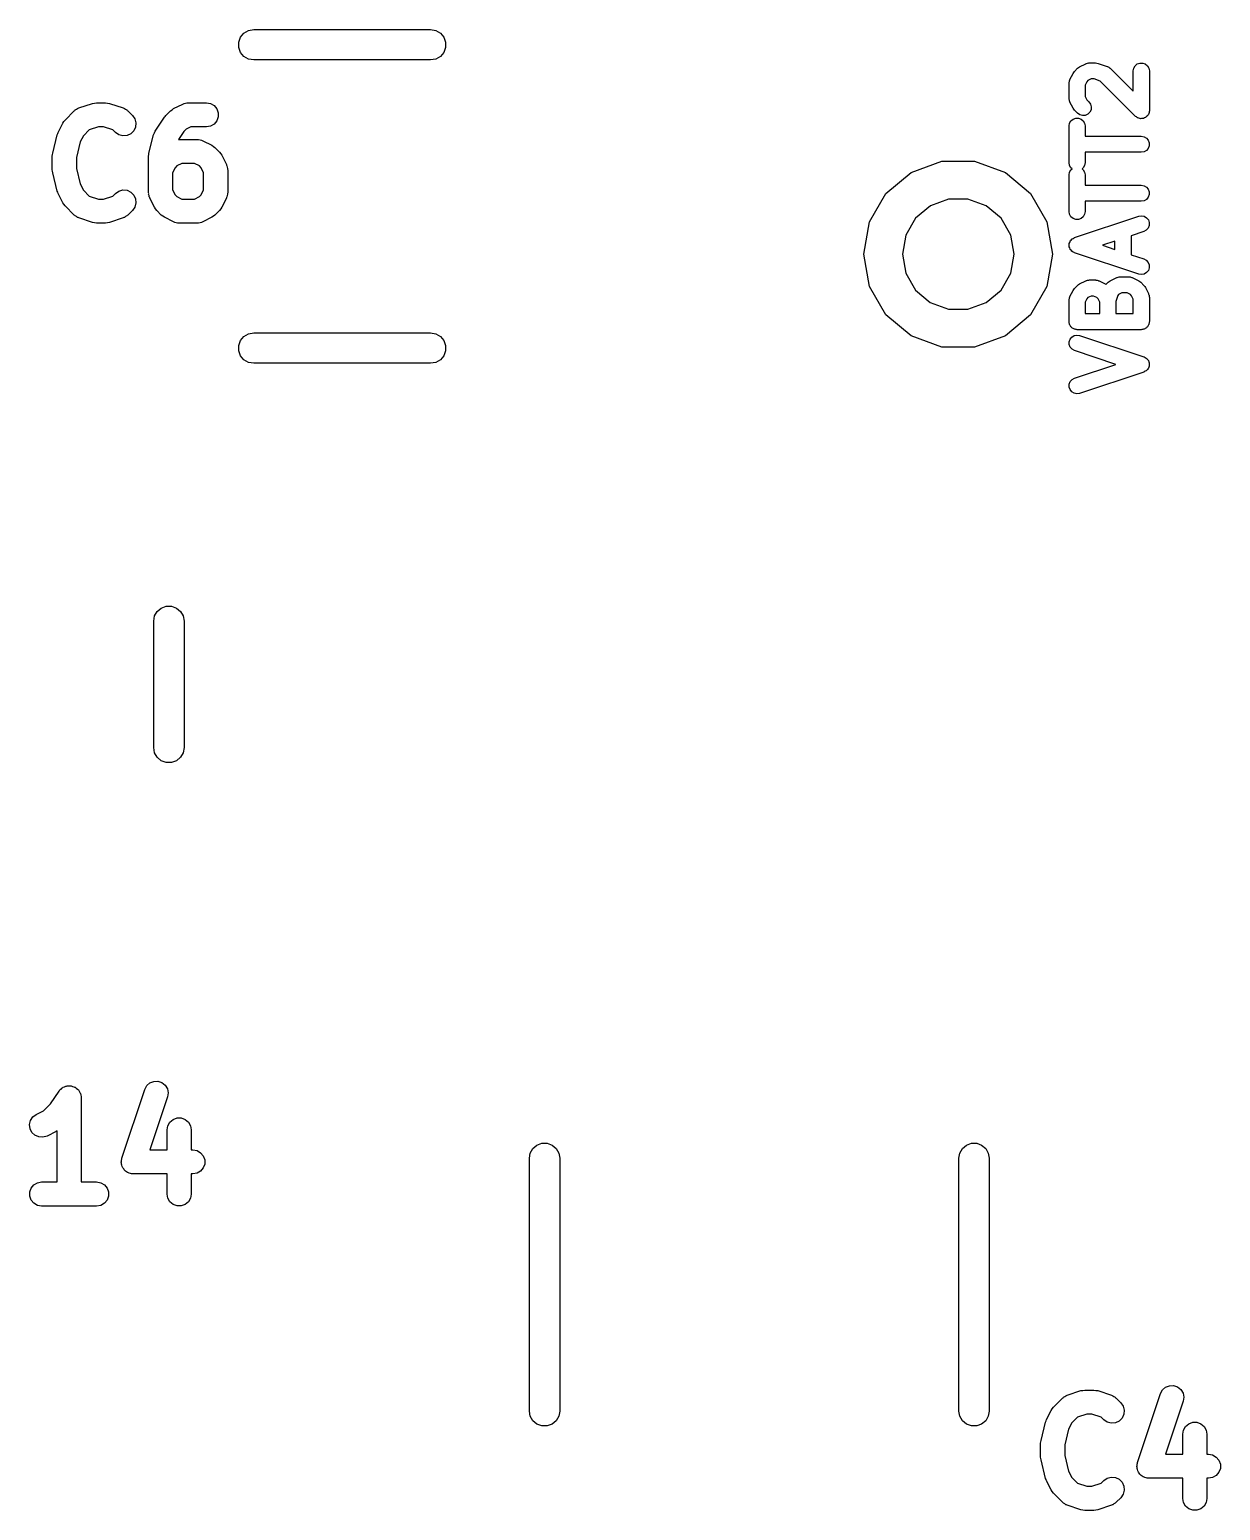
# Model space of a CAD drawing. Extents: x -4.6 to 25.8, y 0 to 31.7.
# Drawn here: x 13.93 to 18.64, y 7.91 to 13.77 of the extents above; entities that cross this region are included whole.
import ezdxf

# ---------------------------------------------------------------- set-up
doc = ezdxf.new("R2010")
doc.units = 0
doc.header["$MEASUREMENT"] = 0
doc.layers.add('BLACK', color=7, linetype='CONTINUOUS')

msp = doc.modelspace()

# ---------------------------------------------------------------- linework, layer by layer
at = {"layer": 'Black'}
for p, q in [((14.7547, 13.7168), (14.7618, 13.7364)), ((14.7547, 13.696), (14.7547, 13.7168)), ((14.7618, 13.7364), (14.7752, 13.7524)), ((14.7752, 13.7524), (14.7933, 13.7628)), ((14.7933, 13.7628), (14.8138, 13.7664)), ((14.8138, 13.7664), (15.5138, 13.7664)), ((15.5138, 13.7664), (15.5343, 13.7628)), ((15.5343, 13.7628), (15.5524, 13.7524)), ((15.5524, 13.7524), (15.5658, 13.7364)), ((15.5658, 13.7364), (15.5729, 13.7168)), ((15.5729, 13.7168), (15.5729, 13.696)), ((14.7618, 13.6764), (14.7547, 13.696)), ((14.7752, 13.6604), (14.7618, 13.6764)), ((14.7933, 13.65), (14.7752, 13.6604)), ((15.5524, 13.6604), (15.5343, 13.65)), ((15.5658, 13.6764), (15.5524, 13.6604)), ((15.5729, 13.696), (15.5658, 13.6764)), ((14.8138, 13.6464), (14.7933, 13.65)), ((15.5138, 13.6464), (14.8138, 13.6464)), ((15.5343, 13.65), (15.5138, 13.6464)), ((18.0443, 13.5687), (18.0564, 13.5929)), ((18.0564, 13.5929), (18.0594, 13.597)), ((18.0594, 13.597), (18.0623, 13.6012)), ((18.0623, 13.6012), (18.0744, 13.6133)), ((18.0744, 13.6133), (18.0786, 13.6162)), ((18.0786, 13.6162), (18.0827, 13.6192)), ((18.0827, 13.6192), (18.1069, 13.6313)), ((18.1069, 13.6313), (18.1086, 13.6318)), ((18.1086, 13.6318), (18.1102, 13.6327)), ((18.1102, 13.6327), (18.1139, 13.6334)), ((18.1139, 13.6334), (18.1175, 13.6345)), ((18.1175, 13.6345), (18.1193, 13.6343)), ((18.1193, 13.6343), (18.1211, 13.6347)), ((18.1211, 13.6347), (18.1453, 13.6347)), ((18.1453, 13.6347), (18.1503, 13.6338)), ((18.1503, 13.6338), (18.1553, 13.633)), ((18.1553, 13.633), (18.1916, 13.6209)), ((18.1916, 13.6209), (18.1932, 13.6201)), ((18.1932, 13.6201), (18.195, 13.6196)), ((18.195, 13.6196), (18.198, 13.6175)), ((18.198, 13.6175), (18.2013, 13.6157)), ((18.2013, 13.6157), (18.2025, 13.6143)), ((18.2025, 13.6143), (18.204, 13.6133)), ((18.204, 13.6133), (18.295, 13.5223)), ((18.295, 13.6029), (18.2969, 13.6138)), ((18.295, 13.5223), (18.295, 13.6029)), ((18.2969, 13.6138), (18.3024, 13.6233)), ((18.3024, 13.6233), (18.3108, 13.6304)), ((18.3108, 13.6304), (18.3212, 13.6342)), ((18.3212, 13.6342), (18.3322, 13.6342)), ((18.3322, 13.6342), (18.3426, 13.6304)), ((18.3426, 13.6304), (18.351, 13.6233)), ((18.351, 13.6233), (18.3565, 13.6138)), ((18.3565, 13.6138), (18.3585, 13.6029)), ((18.3585, 13.6029), (18.3585, 13.4457)), ((18.041, 13.5545), (18.0413, 13.5563)), ((18.041, 13.4941), (18.041, 13.5545)), ((18.0412, 13.5582), (18.0422, 13.5617)), ((18.0413, 13.5563), (18.0412, 13.5582)), ((18.0422, 13.5617), (18.0429, 13.5654)), ((18.0429, 13.5654), (18.0438, 13.567)), ((18.0438, 13.567), (18.0443, 13.5687)), ((18.1109, 13.5599), (18.1045, 13.547)), ((18.1045, 13.547), (18.1045, 13.5015)), ((18.1157, 13.5647), (18.1109, 13.5599)), ((18.1286, 13.5712), (18.1157, 13.5647)), ((18.1401, 13.5712), (18.1286, 13.5712)), ((18.1644, 13.5631), (18.1401, 13.5712)), ((18.3043, 13.4232), (18.1644, 13.5631)), ((14.1219, 13.4564), (14.1763, 13.4745)), ((14.1763, 13.4745), (14.1838, 13.4756)), ((14.1838, 13.4756), (14.1913, 13.477)), ((14.1913, 13.477), (14.2276, 13.477)), ((14.2276, 13.477), (14.2352, 13.4756)), ((14.2352, 13.4756), (14.2427, 13.4745)), ((14.2427, 13.4745), (14.2971, 13.4564)), ((14.5379, 13.4741), (14.5434, 13.4751)), ((14.5434, 13.4751), (14.5488, 13.4767)), ((14.5488, 13.4767), (14.5515, 13.4765)), ((14.5515, 13.4765), (14.5542, 13.477)), ((14.5542, 13.477), (14.6268, 13.477)), ((14.6268, 13.477), (14.6431, 13.4741)), ((18.0413, 13.4923), (18.041, 13.4941)), ((18.0412, 13.4904), (18.0413, 13.4923)), ((18.0422, 13.4869), (18.0412, 13.4904)), ((18.0429, 13.4832), (18.0422, 13.4869)), ((18.0438, 13.4816), (18.0429, 13.4832)), ((18.0443, 13.4799), (18.0438, 13.4816)), ((18.0564, 13.4557), (18.0443, 13.4799)), ((18.1045, 13.5015), (18.1109, 13.4887)), ((18.1109, 13.4887), (18.1193, 13.4802)), ((18.1193, 13.4802), (18.1257, 13.4712)), ((14.067, 13.4086), (14.1032, 13.4449)), ((14.1032, 13.4449), (14.1055, 13.4465)), ((14.1055, 13.4465), (14.1073, 13.4485)), ((14.1073, 13.4485), (14.1122, 13.4512)), ((14.1122, 13.4512), (14.1168, 13.4544)), ((14.1168, 13.4544), (14.1194, 13.4551)), ((14.1194, 13.4551), (14.1219, 13.4564)), ((14.2971, 13.4564), (14.2995, 13.4551)), ((14.2995, 13.4551), (14.3022, 13.4544)), ((14.3022, 13.4544), (14.3068, 13.4512)), ((14.3068, 13.4512), (14.3117, 13.4485)), ((14.3117, 13.4485), (14.3135, 13.4465)), ((14.3135, 13.4465), (14.3157, 13.4449)), ((14.3157, 13.4449), (14.3339, 13.4267)), ((14.3339, 13.4267), (14.3434, 13.4132)), ((14.4239, 13.365), (14.4601, 13.4195)), ((14.4601, 13.4195), (14.4634, 13.4229)), ((14.4634, 13.4229), (14.4661, 13.4267)), ((14.4661, 13.4267), (14.4842, 13.4449)), ((14.4842, 13.4449), (14.4905, 13.4492)), ((14.4905, 13.4492), (14.4966, 13.4538)), ((14.4966, 13.4538), (14.5329, 13.4719)), ((14.5329, 13.4719), (14.5355, 13.4727)), ((14.5355, 13.4727), (14.5379, 13.4741)), ((14.6431, 13.4741), (14.6574, 13.4658)), ((14.6574, 13.4658), (14.668, 13.4532)), ((14.668, 13.4532), (14.6737, 13.4376)), ((14.6737, 13.4211), (14.668, 13.4055)), ((14.6737, 13.4376), (14.6737, 13.4211)), ((18.0594, 13.4516), (18.0564, 13.4557)), ((18.0568, 13.4127), (18.0672, 13.4165)), ((18.0623, 13.4474), (18.0594, 13.4516)), ((18.0744, 13.4353), (18.0623, 13.4474)), ((18.0672, 13.4165), (18.0782, 13.4165)), ((18.0835, 13.429), (18.0744, 13.4353)), ((18.0782, 13.4165), (18.0886, 13.4127)), ((18.0941, 13.4261), (18.0835, 13.429)), ((18.1051, 13.4271), (18.0941, 13.4261)), ((18.1151, 13.4318), (18.1051, 13.4271)), ((18.1229, 13.4396), (18.1151, 13.4318)), ((18.1276, 13.4495), (18.1229, 13.4396)), ((18.1257, 13.4712), (18.1285, 13.4605)), ((18.1285, 13.4605), (18.1276, 13.4495)), ((18.3076, 13.4208), (18.3043, 13.4232)), ((18.3108, 13.4182), (18.3076, 13.4208)), ((18.3121, 13.4177), (18.3108, 13.4182)), ((18.3133, 13.4169), (18.3121, 13.4177)), ((18.3173, 13.4158), (18.3133, 13.4169)), ((18.3212, 13.4144), (18.3173, 13.4158)), ((18.3387, 13.4168), (18.3349, 13.415)), ((18.3426, 13.4182), (18.3387, 13.4168)), ((18.3437, 13.4191), (18.3426, 13.4182)), ((18.3449, 13.4197), (18.3437, 13.4191)), ((18.3478, 13.4226), (18.3449, 13.4197)), ((18.351, 13.4253), (18.3478, 13.4226)), ((18.3517, 13.4265), (18.351, 13.4253)), ((18.3527, 13.4275), (18.3517, 13.4265)), ((18.3545, 13.4312), (18.3527, 13.4275)), ((18.3565, 13.4348), (18.3545, 13.4312)), ((18.3568, 13.4362), (18.3565, 13.4348)), ((18.3574, 13.4375), (18.3568, 13.4362)), ((18.3577, 13.4416), (18.3574, 13.4375)), ((18.3585, 13.4457), (18.3577, 13.4416)), ((14.0384, 13.3549), (14.0399, 13.3599)), ((14.0399, 13.3599), (14.058, 13.3962)), ((14.058, 13.3962), (14.0626, 13.4023)), ((14.0626, 13.4023), (14.067, 13.4086)), ((14.1626, 13.3696), (14.1398, 13.3467)), ((14.1991, 13.3817), (14.1626, 13.3696)), ((14.2199, 13.3817), (14.1991, 13.3817)), ((14.2563, 13.3696), (14.2199, 13.3817)), ((14.2665, 13.3594), (14.2563, 13.3696)), ((14.2801, 13.3499), (14.2665, 13.3594)), ((14.3392, 13.3657), (14.3275, 13.354)), ((14.3462, 13.3807), (14.3392, 13.3657)), ((14.3434, 13.4132), (14.3476, 13.3972)), ((14.3476, 13.3972), (14.3462, 13.3807)), ((14.4173, 13.3502), (14.4206, 13.3576)), ((14.4206, 13.3576), (14.4239, 13.365)), ((14.5368, 13.3627), (14.516, 13.3315)), ((14.5461, 13.3721), (14.5368, 13.3627)), ((14.5654, 13.3817), (14.5461, 13.3721)), ((14.6268, 13.3817), (14.5654, 13.3817)), ((14.6431, 13.3846), (14.6268, 13.3817)), ((14.6574, 13.3929), (14.6431, 13.3846)), ((14.668, 13.4055), (14.6574, 13.3929)), ((18.041, 13.3852), (18.0429, 13.3961)), ((18.041, 13.2401), (18.041, 13.3852)), ((18.0429, 13.3961), (18.0484, 13.4056)), ((18.0484, 13.4056), (18.0568, 13.4127)), ((18.0886, 13.4127), (18.097, 13.4056)), ((18.097, 13.4056), (18.1025, 13.3961)), ((18.1025, 13.3961), (18.1045, 13.3852)), ((18.1045, 13.3852), (18.1045, 13.3444)), ((18.3226, 13.4144), (18.3212, 13.4144)), ((18.3239, 13.414), (18.3226, 13.4144)), ((18.3281, 13.4144), (18.3239, 13.414)), ((18.3322, 13.4144), (18.3281, 13.4144)), ((18.3335, 13.4149), (18.3322, 13.4144)), ((18.3349, 13.415), (18.3335, 13.4149)), ((14.0181, 13.2776), (14.0363, 13.3502)), ((14.0363, 13.3502), (14.0384, 13.3549)), ((14.1274, 13.322), (14.112, 13.2602)), ((14.1398, 13.3467), (14.1274, 13.322)), ((14.296, 13.3456), (14.2801, 13.3499)), ((14.3125, 13.3471), (14.296, 13.3456)), ((14.3275, 13.354), (14.3125, 13.3471)), ((14.3991, 13.2776), (14.4173, 13.3502)), ((14.516, 13.3315), (14.5179, 13.3318)), ((14.5179, 13.3318), (14.5905, 13.3318)), ((14.5905, 13.3318), (14.5932, 13.3313)), ((14.5932, 13.3313), (14.5959, 13.3315)), ((14.5959, 13.3315), (14.6013, 13.3299)), ((14.6013, 13.3299), (14.6068, 13.329)), ((14.6068, 13.329), (14.6092, 13.3276)), ((14.6092, 13.3276), (14.6118, 13.3268)), ((14.6118, 13.3268), (14.6481, 13.3087)), ((14.6481, 13.3087), (14.6542, 13.3041)), ((14.6542, 13.3041), (14.6604, 13.2997)), ((14.6604, 13.2997), (14.6786, 13.2816)), ((18.1045, 13.3444), (18.3267, 13.3444)), ((18.3267, 13.3444), (18.3376, 13.3425)), ((18.3376, 13.3425), (18.3471, 13.3369)), ((18.3471, 13.3369), (18.3542, 13.3285)), ((18.3542, 13.3285), (18.358, 13.3181)), ((18.358, 13.3071), (18.3542, 13.2967)), ((18.358, 13.3181), (18.358, 13.3071)), ((14.0167, 13.2661), (14.0177, 13.2718)), ((14.0167, 13.2116), (14.0167, 13.2661)), ((14.0177, 13.2718), (14.0181, 13.2776)), ((14.112, 13.2602), (14.112, 13.2175)), ((14.3977, 13.2661), (14.3987, 13.2718)), ((14.3977, 13.1209), (14.3977, 13.2661)), ((14.3987, 13.2718), (14.3991, 13.2776)), ((14.6786, 13.2816), (14.683, 13.2753)), ((14.683, 13.2753), (14.6875, 13.2692)), ((14.6875, 13.2692), (14.7057, 13.2329)), ((17.4155, 13.2013), (17.5373, 13.2456)), ((17.5373, 13.2456), (17.6671, 13.2456)), ((17.6671, 13.2456), (17.7889, 13.2013)), ((18.0429, 13.2292), (18.041, 13.2401)), ((18.1045, 13.2401), (18.1025, 13.2292)), ((18.3267, 13.2809), (18.1045, 13.2809)), ((18.1045, 13.2809), (18.1045, 13.2401)), ((18.3376, 13.2828), (18.3267, 13.2809)), ((18.3471, 13.2883), (18.3376, 13.2828)), ((18.3542, 13.2967), (18.3471, 13.2883)), ((14.0177, 13.2059), (14.0167, 13.2116)), ((14.0181, 13.2001), (14.0177, 13.2059)), ((14.0363, 13.1275), (14.0181, 13.2001)), ((14.112, 13.2175), (14.1274, 13.1557)), ((14.5026, 13.2197), (14.493, 13.2004)), ((14.493, 13.2004), (14.493, 13.1322)), ((14.5098, 13.2269), (14.5026, 13.2197)), ((14.5292, 13.2366), (14.5098, 13.2269)), ((14.5792, 13.2366), (14.5292, 13.2366)), ((14.5986, 13.2269), (14.5792, 13.2366)), ((14.6058, 13.2197), (14.5986, 13.2269)), ((14.6154, 13.2004), (14.6058, 13.2197)), ((14.6154, 13.1322), (14.6154, 13.2004)), ((14.7057, 13.2329), (14.7064, 13.2303)), ((14.7064, 13.2303), (14.7078, 13.2279)), ((14.7078, 13.2279), (14.7088, 13.2224)), ((14.7088, 13.2224), (14.7104, 13.2171)), ((14.7104, 13.2171), (14.7102, 13.2143)), ((14.7102, 13.2143), (14.7107, 13.2116)), ((14.7107, 13.2116), (14.7107, 13.1209)), ((17.3161, 13.1179), (17.4155, 13.2013)), ((17.7889, 13.2013), (17.8883, 13.1179)), ((18.041, 13.1917), (18.0429, 13.2025)), ((18.041, 13.0465), (18.041, 13.1917)), ((18.0484, 13.2196), (18.0429, 13.2292)), ((18.0429, 13.2025), (18.0484, 13.2121)), ((18.0529, 13.2159), (18.0484, 13.2196)), ((18.0484, 13.2121), (18.0529, 13.2159)), ((18.097, 13.2196), (18.0925, 13.2159)), ((18.0925, 13.2159), (18.097, 13.2121)), ((18.1025, 13.2292), (18.097, 13.2196)), ((18.097, 13.2121), (18.1025, 13.2025)), ((18.1025, 13.2025), (18.1045, 13.1917)), ((18.1045, 13.1917), (18.1045, 13.1509)), ((14.0384, 13.1227), (14.0363, 13.1275)), ((14.1274, 13.1557), (14.1398, 13.131)), ((14.1398, 13.131), (14.1626, 13.1081)), ((14.2665, 13.1183), (14.2801, 13.1278)), ((14.2801, 13.1278), (14.296, 13.1321)), ((14.296, 13.1321), (14.3125, 13.1306)), ((14.3125, 13.1306), (14.3275, 13.1236)), ((14.3275, 13.1236), (14.3392, 13.1119)), ((14.493, 13.1322), (14.5026, 13.1128)), ((14.6058, 13.1128), (14.6154, 13.1322)), ((18.1045, 13.1509), (18.3267, 13.1509)), ((18.3267, 13.1509), (18.3376, 13.1489)), ((18.3376, 13.1489), (18.3471, 13.1434)), ((18.3471, 13.1434), (18.3542, 13.135)), ((18.3542, 13.135), (18.358, 13.1246)), ((18.358, 13.1246), (18.358, 13.1136)), ((14.0399, 13.1178), (14.0384, 13.1227)), ((14.058, 13.0815), (14.0399, 13.1178)), ((14.0626, 13.0753), (14.058, 13.0815)), ((14.067, 13.0691), (14.0626, 13.0753)), ((14.1032, 13.0328), (14.067, 13.0691)), ((14.1626, 13.1081), (14.1991, 13.096)), ((14.1991, 13.096), (14.2199, 13.096)), ((14.2199, 13.096), (14.2563, 13.1081)), ((14.2563, 13.1081), (14.2665, 13.1183)), ((14.3434, 13.0645), (14.3339, 13.051)), ((14.3392, 13.1119), (14.3462, 13.097)), ((14.3476, 13.0805), (14.3434, 13.0645)), ((14.3462, 13.097), (14.3476, 13.0805)), ((14.3982, 13.1182), (14.3977, 13.1209)), ((14.398, 13.1155), (14.3982, 13.1182)), ((14.3996, 13.1101), (14.398, 13.1155)), ((14.4006, 13.1046), (14.3996, 13.1101)), ((14.402, 13.1022), (14.4006, 13.1046)), ((14.4027, 13.0996), (14.402, 13.1022)), ((14.4209, 13.0633), (14.4027, 13.0996)), ((14.5026, 13.1128), (14.5098, 13.1056)), ((14.5098, 13.1056), (14.5292, 13.096)), ((14.5292, 13.096), (14.5792, 13.096)), ((14.5792, 13.096), (14.5986, 13.1056)), ((14.5986, 13.1056), (14.6058, 13.1128)), ((14.7057, 13.0996), (14.6875, 13.0633)), ((14.7064, 13.1022), (14.7057, 13.0996)), ((14.7078, 13.1046), (14.7064, 13.1022)), ((14.7088, 13.1101), (14.7078, 13.1046)), ((14.7104, 13.1155), (14.7088, 13.1101)), ((14.7107, 13.1209), (14.7102, 13.1182)), ((14.7102, 13.1182), (14.7104, 13.1155)), ((17.2512, 13.0055), (17.3161, 13.1179)), ((17.4917, 13.0693), (17.4328, 13.0199)), ((17.5638, 13.0955), (17.4917, 13.0693)), ((17.6406, 13.0955), (17.5638, 13.0955)), ((17.7127, 13.0693), (17.6406, 13.0955)), ((17.7716, 13.0199), (17.7127, 13.0693)), ((17.8883, 13.1179), (17.9532, 13.0055)), ((18.3267, 13.0873), (18.1045, 13.0873)), ((18.1045, 13.0873), (18.1045, 13.0465)), ((18.3376, 13.0893), (18.3267, 13.0873)), ((18.3471, 13.0948), (18.3376, 13.0893)), ((18.3542, 13.1032), (18.3471, 13.0948)), ((18.358, 13.1136), (18.3542, 13.1032)), ((14.1055, 13.0312), (14.1032, 13.0328)), ((14.1073, 13.0292), (14.1055, 13.0312)), ((14.1122, 13.0265), (14.1073, 13.0292)), ((14.1168, 13.0233), (14.1122, 13.0265)), ((14.1194, 13.0226), (14.1168, 13.0233)), ((14.1219, 13.0213), (14.1194, 13.0226)), ((14.1763, 13.0032), (14.1219, 13.0213)), ((14.2971, 13.0213), (14.2427, 13.0032)), ((14.2995, 13.0226), (14.2971, 13.0213)), ((14.3022, 13.0233), (14.2995, 13.0226)), ((14.3068, 13.0265), (14.3022, 13.0233)), ((14.3117, 13.0292), (14.3068, 13.0265)), ((14.3135, 13.0312), (14.3117, 13.0292)), ((14.3157, 13.0328), (14.3135, 13.0312)), ((14.3339, 13.051), (14.3157, 13.0328)), ((14.4254, 13.0572), (14.4209, 13.0633)), ((14.4298, 13.051), (14.4254, 13.0572)), ((14.448, 13.0328), (14.4298, 13.051)), ((14.4542, 13.0284), (14.448, 13.0328)), ((14.4603, 13.0239), (14.4542, 13.0284)), ((14.4966, 13.0057), (14.4603, 13.0239)), ((14.4992, 13.005), (14.4966, 13.0057)), ((14.6118, 13.0057), (14.6092, 13.005)), ((14.6481, 13.0239), (14.6118, 13.0057)), ((14.6542, 13.0284), (14.6481, 13.0239)), ((14.6604, 13.0328), (14.6542, 13.0284)), ((14.6786, 13.051), (14.6604, 13.0328)), ((14.683, 13.0572), (14.6786, 13.051)), ((14.6875, 13.0633), (14.683, 13.0572)), ((17.4328, 13.0199), (17.3944, 12.9534)), ((17.81, 12.9534), (17.7716, 13.0199)), ((18.0429, 13.0357), (18.041, 13.0465)), ((18.0484, 13.0261), (18.0429, 13.0357)), ((18.0568, 13.019), (18.0484, 13.0261)), ((18.0672, 13.0153), (18.0568, 13.019)), ((18.0627, 12.9436), (18.3167, 13.0283)), ((18.0782, 13.0153), (18.0672, 13.0153)), ((18.0886, 13.019), (18.0782, 13.0153)), ((18.097, 13.0261), (18.0886, 13.019)), ((18.1025, 13.0357), (18.097, 13.0261)), ((18.1045, 13.0465), (18.1025, 13.0357)), ((18.3167, 13.0283), (18.3276, 13.0299)), ((18.3276, 13.0299), (18.3384, 13.0277)), ((18.3384, 13.0277), (18.3478, 13.0219)), ((18.3478, 13.0219), (18.3546, 13.0133)), ((18.3546, 13.0133), (18.3581, 13.0028)), ((14.1838, 13.002), (14.1763, 13.0032)), ((14.1913, 13.0007), (14.1838, 13.002)), ((14.2276, 13.0007), (14.1913, 13.0007)), ((14.2352, 13.002), (14.2276, 13.0007)), ((14.2427, 13.0032), (14.2352, 13.002)), ((14.5016, 13.0036), (14.4992, 13.005)), ((14.5071, 13.0026), (14.5016, 13.0036)), ((14.5125, 13.001), (14.5071, 13.0026)), ((14.5152, 13.0012), (14.5125, 13.001)), ((14.5179, 13.0007), (14.5152, 13.0012)), ((14.5905, 13.0007), (14.5179, 13.0007)), ((14.5932, 13.0012), (14.5905, 13.0007)), ((14.5959, 13.001), (14.5932, 13.0012)), ((14.6013, 13.0026), (14.5959, 13.001)), ((14.6068, 13.0036), (14.6013, 13.0026)), ((14.6092, 13.005), (14.6068, 13.0036)), ((17.2287, 12.8778), (17.2512, 13.0055)), ((17.3944, 12.9534), (17.3811, 12.8778)), ((17.8233, 12.8778), (17.81, 12.9534)), ((17.9532, 13.0055), (17.9757, 12.8778)), ((18.3367, 12.968), (18.2859, 12.9511)), ((18.2859, 12.9511), (18.2859, 12.8759)), ((18.3464, 12.9733), (18.3367, 12.968)), ((18.3538, 12.9815), (18.3464, 12.9733)), ((18.3578, 12.9918), (18.3538, 12.9815)), ((18.3581, 13.0028), (18.3578, 12.9918)), ((18.0413, 12.9181), (18.0416, 12.919)), ((18.0414, 12.9135), (18.0413, 12.9181)), ((18.0413, 12.9088), (18.0414, 12.9135)), ((18.0416, 12.908), (18.0413, 12.9088)), ((18.0416, 12.9198), (18.0433, 12.9242)), ((18.0416, 12.919), (18.0416, 12.9198)), ((18.0416, 12.9071), (18.0416, 12.908)), ((18.0433, 12.9028), (18.0416, 12.9071)), ((18.0433, 12.9242), (18.0448, 12.9286)), ((18.0448, 12.8984), (18.0433, 12.9028)), ((18.0448, 12.9286), (18.0453, 12.9293)), ((18.0453, 12.8977), (18.0448, 12.8984)), ((18.0453, 12.9293), (18.0457, 12.9301)), ((18.0457, 12.8969), (18.0453, 12.8977)), ((18.0457, 12.9301), (18.0487, 12.9336)), ((18.0487, 12.8934), (18.0457, 12.8969)), ((18.0487, 12.9336), (18.0516, 12.9372)), ((18.0516, 12.8897), (18.0487, 12.8934)), ((18.0516, 12.9372), (18.0524, 12.9377)), ((18.0524, 12.8893), (18.0516, 12.8897)), ((18.0524, 12.9377), (18.053, 12.9384)), ((18.053, 12.8886), (18.0524, 12.8893)), ((18.053, 12.9384), (18.0571, 12.9406)), ((18.0571, 12.8864), (18.053, 12.8886)), ((18.0571, 12.9406), (18.061, 12.943)), ((18.061, 12.943), (18.0619, 12.9432)), ((18.0619, 12.9432), (18.0627, 12.9436)), ((18.2224, 12.9299), (18.1731, 12.9135)), ((18.1731, 12.9135), (18.2224, 12.8971)), ((18.2224, 12.8971), (18.2224, 12.9299)), ((17.2512, 12.7501), (17.2287, 12.8778)), ((17.3811, 12.8778), (17.3944, 12.8022)), ((17.81, 12.8022), (17.8233, 12.8778)), ((17.9757, 12.8778), (17.9532, 12.7501)), ((18.061, 12.884), (18.0571, 12.8864)), ((18.0619, 12.8838), (18.061, 12.884)), ((18.0627, 12.8834), (18.0619, 12.8838)), ((18.3167, 12.7987), (18.0627, 12.8834)), ((18.2859, 12.8759), (18.3367, 12.8589)), ((18.3367, 12.8589), (18.3464, 12.8537)), ((18.3464, 12.8537), (18.3538, 12.8454)), ((18.3538, 12.8454), (18.3578, 12.8352)), ((18.3578, 12.8352), (18.3581, 12.8242)), ((17.3944, 12.8022), (17.4328, 12.7357)), ((17.7716, 12.7357), (17.81, 12.8022)), ((18.0827, 12.7605), (18.1069, 12.7725)), ((18.1069, 12.7725), (18.1086, 12.7731)), ((18.1086, 12.7731), (18.1102, 12.774)), ((18.1102, 12.774), (18.1139, 12.7746)), ((18.1139, 12.7746), (18.1175, 12.7757)), ((18.1175, 12.7757), (18.1193, 12.7756)), ((18.1193, 12.7756), (18.1211, 12.7759)), ((18.1211, 12.7759), (18.1453, 12.7759)), ((18.1453, 12.7759), (18.1471, 12.7756)), ((18.1471, 12.7756), (18.1489, 12.7757)), ((18.1489, 12.7757), (18.1525, 12.7746)), ((18.1525, 12.7746), (18.1561, 12.774)), ((18.1561, 12.774), (18.1577, 12.7731)), ((18.1577, 12.7731), (18.1595, 12.7725)), ((18.1595, 12.7725), (18.1837, 12.7605)), ((18.1996, 12.7695), (18.2036, 12.7725)), ((18.2036, 12.7725), (18.2278, 12.7846)), ((18.2278, 12.7846), (18.2296, 12.7852)), ((18.2296, 12.7852), (18.2312, 12.7861)), ((18.2312, 12.7861), (18.2348, 12.7867)), ((18.2348, 12.7867), (18.2384, 12.7878)), ((18.2384, 12.7878), (18.2402, 12.7877)), ((18.2402, 12.7877), (18.242, 12.788)), ((18.242, 12.788), (18.2783, 12.788)), ((18.2783, 12.788), (18.2801, 12.7877)), ((18.2801, 12.7877), (18.282, 12.7878)), ((18.282, 12.7878), (18.2855, 12.7867)), ((18.2855, 12.7867), (18.2892, 12.7861)), ((18.2892, 12.7861), (18.2908, 12.7852)), ((18.2908, 12.7852), (18.2925, 12.7846)), ((18.2925, 12.7846), (18.3167, 12.7725)), ((18.3276, 12.7971), (18.3167, 12.7987)), ((18.3167, 12.7725), (18.3208, 12.7695)), ((18.3384, 12.7993), (18.3276, 12.7971)), ((18.3478, 12.8051), (18.3384, 12.7993)), ((18.3546, 12.8137), (18.3478, 12.8051)), ((18.3581, 12.8242), (18.3546, 12.8137)), ((17.3161, 12.6377), (17.2512, 12.7501)), ((17.4328, 12.7357), (17.4916, 12.6863)), ((17.7127, 12.6863), (17.7716, 12.7357)), ((17.9532, 12.7501), (17.8883, 12.6377)), ((18.0443, 12.71), (18.0564, 12.7342)), ((18.0564, 12.7342), (18.0594, 12.7382)), ((18.0594, 12.7382), (18.0623, 12.7424)), ((18.0623, 12.7424), (18.0744, 12.7545)), ((18.0744, 12.7545), (18.0786, 12.7574)), ((18.0786, 12.7574), (18.0827, 12.7605)), ((18.1837, 12.7605), (18.1869, 12.7581)), ((18.1869, 12.7581), (18.1954, 12.7666)), ((18.1954, 12.7666), (18.1996, 12.7695)), ((18.2335, 12.7149), (18.2254, 12.6906)), ((18.2367, 12.7181), (18.2335, 12.7149)), ((18.2495, 12.7245), (18.2367, 12.7181)), ((18.2708, 12.7245), (18.2495, 12.7245)), ((18.2837, 12.7181), (18.2708, 12.7245)), ((18.2885, 12.7132), (18.2837, 12.7181)), ((18.295, 12.7004), (18.2885, 12.7132)), ((18.3208, 12.7695), (18.325, 12.7666)), ((18.325, 12.7666), (18.3371, 12.7545)), ((18.3371, 12.7545), (18.34, 12.7503)), ((18.34, 12.7503), (18.343, 12.7463)), ((18.343, 12.7463), (18.3551, 12.7221)), ((18.3551, 12.7221), (18.3556, 12.7203)), ((18.3556, 12.7203), (18.3565, 12.7187)), ((18.3565, 12.7187), (18.3572, 12.7151)), ((18.3572, 12.7151), (18.3582, 12.7115)), ((17.4916, 12.6863), (17.5638, 12.6601)), ((17.5638, 12.6601), (17.6406, 12.6601)), ((17.6406, 12.6601), (17.7127, 12.6863)), ((18.041, 12.6958), (18.0413, 12.6976)), ((18.041, 12.6111), (18.041, 12.6958)), ((18.0412, 12.6994), (18.0422, 12.703)), ((18.0413, 12.6976), (18.0412, 12.6994)), ((18.0422, 12.703), (18.0429, 12.7066)), ((18.0429, 12.7066), (18.0438, 12.7082)), ((18.0438, 12.7082), (18.0443, 12.71)), ((18.1109, 12.7011), (18.1045, 12.6883)), ((18.1045, 12.6883), (18.1045, 12.6428)), ((18.1157, 12.706), (18.1109, 12.7011)), ((18.1286, 12.7124), (18.1157, 12.706)), ((18.1378, 12.7124), (18.1286, 12.7124)), ((18.1507, 12.706), (18.1378, 12.7124)), ((18.1555, 12.7012), (18.1507, 12.706)), ((18.1619, 12.6883), (18.1555, 12.7012)), ((18.1619, 12.6428), (18.1619, 12.6883)), ((18.2254, 12.6906), (18.2254, 12.6428)), ((18.295, 12.6428), (18.295, 12.7004)), ((18.3582, 12.7115), (18.3581, 12.7097)), ((18.3581, 12.7097), (18.3585, 12.7079)), ((18.3585, 12.7079), (18.3585, 12.6111)), ((17.4154, 12.5543), (17.3161, 12.6377)), ((17.8883, 12.6377), (17.7889, 12.5543)), ((18.0414, 12.6084), (18.041, 12.6111)), ((18.0414, 12.6056), (18.0414, 12.6084)), ((18.0424, 12.603), (18.0414, 12.6056)), ((18.0429, 12.6002), (18.0424, 12.603)), ((18.0443, 12.5978), (18.0429, 12.6002)), ((18.0452, 12.5952), (18.0443, 12.5978)), ((18.1045, 12.6428), (18.1619, 12.6428)), ((18.2254, 12.6428), (18.295, 12.6428)), ((18.3552, 12.5978), (18.3542, 12.5952)), ((18.3565, 12.6002), (18.3552, 12.5978)), ((18.357, 12.603), (18.3565, 12.6002)), ((18.358, 12.6056), (18.357, 12.603)), ((18.3585, 12.6111), (18.358, 12.6084)), ((18.358, 12.6084), (18.358, 12.6056)), ((14.7618, 12.5364), (14.7752, 12.5524)), ((14.7752, 12.5524), (14.7933, 12.5628)), ((14.7933, 12.5628), (14.8138, 12.5664)), ((14.8138, 12.5664), (15.5138, 12.5664)), ((15.5138, 12.5664), (15.5343, 12.5628)), ((15.5343, 12.5628), (15.5524, 12.5524)), ((15.5524, 12.5524), (15.5658, 12.5364)), ((17.5373, 12.51), (17.4154, 12.5543)), ((17.7889, 12.5543), (17.6671, 12.51)), ((18.0413, 12.5311), (18.0448, 12.5416)), ((18.0448, 12.5416), (18.0516, 12.5502)), ((18.047, 12.5931), (18.0452, 12.5952)), ((18.0484, 12.5907), (18.047, 12.5931)), ((18.0505, 12.5889), (18.0484, 12.5907)), ((18.0523, 12.5868), (18.0505, 12.5889)), ((18.0516, 12.5502), (18.061, 12.556)), ((18.0547, 12.5854), (18.0523, 12.5868)), ((18.0568, 12.5836), (18.0547, 12.5854)), ((18.0594, 12.5827), (18.0568, 12.5836)), ((18.0618, 12.5813), (18.0594, 12.5827)), ((18.061, 12.556), (18.0718, 12.5582)), ((18.0646, 12.5808), (18.0618, 12.5813)), ((18.0672, 12.5798), (18.0646, 12.5808)), ((18.07, 12.5798), (18.0672, 12.5798)), ((18.0727, 12.5793), (18.07, 12.5798)), ((18.0718, 12.5582), (18.0827, 12.5566)), ((18.3267, 12.5793), (18.0727, 12.5793)), ((18.0827, 12.5566), (18.3367, 12.4719)), ((18.3294, 12.5798), (18.3267, 12.5793)), ((18.3322, 12.5798), (18.3294, 12.5798)), ((18.3348, 12.5808), (18.3322, 12.5798)), ((18.3376, 12.5813), (18.3348, 12.5808)), ((18.34, 12.5827), (18.3376, 12.5813)), ((18.3426, 12.5836), (18.34, 12.5827)), ((18.3447, 12.5854), (18.3426, 12.5836)), ((18.3471, 12.5868), (18.3447, 12.5854)), ((18.3489, 12.5889), (18.3471, 12.5868)), ((18.351, 12.5907), (18.3489, 12.5889)), ((18.3524, 12.5931), (18.351, 12.5907)), ((18.3542, 12.5952), (18.3524, 12.5931)), ((14.7547, 12.5168), (14.7618, 12.5364)), ((14.7547, 12.496), (14.7547, 12.5168)), ((14.7618, 12.4764), (14.7547, 12.496)), ((15.5658, 12.5364), (15.5729, 12.5168)), ((15.5729, 12.496), (15.5658, 12.4764)), ((15.5729, 12.5168), (15.5729, 12.496)), ((17.6671, 12.51), (17.5373, 12.51)), ((18.0416, 12.5201), (18.0413, 12.5311)), ((18.0457, 12.5098), (18.0416, 12.5201)), ((18.053, 12.5016), (18.0457, 12.5098)), ((18.0627, 12.4963), (18.053, 12.5016)), ((18.2263, 12.4418), (18.0627, 12.4963)), ((14.7752, 12.4604), (14.7618, 12.4764)), ((14.7933, 12.45), (14.7752, 12.4604)), ((14.8138, 12.4464), (14.7933, 12.45)), ((15.5138, 12.4464), (14.8138, 12.4464)), ((15.5343, 12.45), (15.5138, 12.4464)), ((15.5524, 12.4604), (15.5343, 12.45)), ((15.5658, 12.4764), (15.5524, 12.4604)), ((18.0627, 12.3872), (18.2263, 12.4418)), ((18.3367, 12.4719), (18.3375, 12.4715)), ((18.3375, 12.4715), (18.3384, 12.4713)), ((18.3384, 12.4713), (18.3423, 12.4689)), ((18.3423, 12.4689), (18.3464, 12.4666)), ((18.3464, 12.4666), (18.347, 12.466)), ((18.347, 12.466), (18.3478, 12.4655)), ((18.3478, 12.4655), (18.3507, 12.4619)), ((18.3507, 12.4217), (18.3478, 12.418)), ((18.3507, 12.4619), (18.3538, 12.4584)), ((18.3538, 12.4251), (18.3507, 12.4217)), ((18.3538, 12.4584), (18.3541, 12.4576)), ((18.3541, 12.426), (18.3538, 12.4251)), ((18.3541, 12.4576), (18.3546, 12.4569)), ((18.3546, 12.4266), (18.3541, 12.426)), ((18.3546, 12.4569), (18.3561, 12.4525)), ((18.3561, 12.4311), (18.3546, 12.4266)), ((18.3561, 12.4525), (18.3578, 12.4481)), ((18.3578, 12.4354), (18.3561, 12.4311)), ((18.3578, 12.4481), (18.3578, 12.4473)), ((18.3578, 12.4473), (18.3581, 12.4464)), ((18.3581, 12.4371), (18.3578, 12.4363)), ((18.3578, 12.4363), (18.3578, 12.4354)), ((18.3581, 12.4464), (18.358, 12.4418)), ((18.358, 12.4418), (18.3581, 12.4371)), ((18.0413, 12.3524), (18.0416, 12.3635)), ((18.0416, 12.3635), (18.0457, 12.3737)), ((18.0457, 12.3737), (18.053, 12.382)), ((18.053, 12.382), (18.0627, 12.3872)), ((18.3367, 12.4116), (18.0827, 12.327)), ((18.3375, 12.4121), (18.3367, 12.4116)), ((18.3384, 12.4122), (18.3375, 12.4121)), ((18.3423, 12.4147), (18.3384, 12.4122)), ((18.3464, 12.4169), (18.3423, 12.4147)), ((18.347, 12.4176), (18.3464, 12.4169)), ((18.3478, 12.418), (18.347, 12.4176)), ((18.0448, 12.342), (18.0413, 12.3524)), ((18.0516, 12.3333), (18.0448, 12.342)), ((18.061, 12.3276), (18.0516, 12.3333)), ((18.0718, 12.3254), (18.061, 12.3276)), ((18.0827, 12.327), (18.0718, 12.3254)), ((14.4481, 11.478), (14.4677, 11.4851)), ((14.4677, 11.4851), (14.4885, 11.4851)), ((14.4885, 11.4851), (14.5081, 11.478)), ((14.4181, 11.426), (14.4217, 11.4465)), ((14.4181, 10.926), (14.4181, 11.426)), ((14.4217, 11.4465), (14.4321, 11.4646)), ((14.4321, 11.4646), (14.4481, 11.478)), ((14.5081, 11.478), (14.5241, 11.4646)), ((14.5241, 11.4646), (14.5345, 11.4465)), ((14.5345, 11.4465), (14.5381, 11.426)), ((14.5381, 11.426), (14.5381, 10.926)), ((14.4217, 10.9055), (14.4181, 10.926)), ((14.4321, 10.8874), (14.4217, 10.9055)), ((14.5345, 10.9055), (14.5241, 10.8874)), ((14.5381, 10.926), (14.5345, 10.9055)), ((14.4481, 10.874), (14.4321, 10.8874)), ((14.4677, 10.8669), (14.4481, 10.874)), ((14.4885, 10.8669), (14.4677, 10.8669)), ((14.5081, 10.874), (14.4885, 10.8669)), ((14.5241, 10.8874), (14.5081, 10.874)), ((14.0099, 9.51652), (14.0436, 9.56702)), ((14.0436, 9.56702), (14.0454, 9.56893)), ((14.0454, 9.56893), (14.0467, 9.57122)), ((14.0467, 9.57122), (14.0511, 9.57487)), ((14.0511, 9.57487), (14.055, 9.57898)), ((14.055, 9.57898), (14.0574, 9.58015)), ((14.0574, 9.58015), (14.0594, 9.58185)), ((14.0594, 9.58185), (14.0647, 9.58379)), ((14.0647, 9.58379), (14.0698, 9.58631)), ((14.0698, 9.58631), (14.0725, 9.5866)), ((14.0725, 9.5866), (14.0749, 9.5875)), ((14.0749, 9.5875), (14.0806, 9.5875)), ((14.0806, 9.5875), (14.0863, 9.58813)), ((14.0863, 9.58813), (14.0888, 9.5875)), ((14.0888, 9.5875), (14.0915, 9.5875)), ((14.0915, 9.5875), (14.0968, 9.58556)), ((14.0968, 9.58556), (14.1023, 9.58422)), ((14.1023, 9.58422), (14.1045, 9.58275)), ((14.1045, 9.58275), (14.107, 9.58185)), ((14.107, 9.58185), (14.1114, 9.57819)), ((14.1114, 9.57819), (14.1161, 9.57504)), ((14.1161, 9.57504), (14.1177, 9.57291)), ((14.1177, 9.57291), (14.1197, 9.57122)), ((14.1197, 9.57122), (14.1225, 9.56629)), ((14.1225, 9.56629), (14.1259, 9.56171)), ((14.1259, 9.56171), (14.1266, 9.55918)), ((14.1266, 9.55918), (14.128, 9.55689)), ((14.128, 9.55689), (14.129, 9.5513)), ((14.129, 9.5513), (14.1305, 9.54584)), ((14.292, 9.30166), (14.3827, 9.57381)), ((14.3827, 9.57381), (14.3906, 9.58835)), ((14.3906, 9.58835), (14.403, 9.59933)), ((14.403, 9.59933), (14.4184, 9.6054)), ((14.4184, 9.6054), (14.4349, 9.60586)), ((14.4349, 9.60586), (14.4506, 9.60062)), ((14.4506, 9.60062), (14.4636, 9.59034)), ((14.4636, 9.59034), (14.4722, 9.57625)), ((14.4722, 9.57625), (14.4755, 9.56005)), ((14.4755, 9.56005), (14.4731, 9.54368)), ((13.9824, 9.48903), (14.0099, 9.51652)), ((14.1305, 9.54584), (14.1304, 9.5432)), ((14.1304, 9.5432), (14.1308, 9.5406)), ((14.1308, 9.5406), (14.1308, 9.20723)), ((14.4731, 9.54368), (14.4033, 9.33423)), ((13.9268, 9.4346), (13.9307, 9.45069)), ((13.9287, 9.41817), (13.9268, 9.4346)), ((13.9307, 9.45069), (13.9398, 9.46449)), ((13.9398, 9.46449), (13.9531, 9.47434)), ((13.9531, 9.47434), (13.9824, 9.48903)), ((14.4739, 9.42989), (14.4822, 9.44422)), ((14.4822, 9.44422), (14.4948, 9.45485)), ((14.4948, 9.45485), (14.5104, 9.4605)), ((14.5104, 9.4605), (14.5269, 9.4605)), ((14.5269, 9.4605), (14.5425, 9.45485)), ((14.5425, 9.45485), (14.5551, 9.44422)), ((14.5551, 9.44422), (14.5634, 9.42989)), ((13.9361, 9.40337), (13.9287, 9.41817)), ((13.9481, 9.392), (13.9361, 9.40337)), ((13.9633, 9.38542), (13.9481, 9.392)), ((13.9798, 9.38443), (13.9633, 9.38542)), ((13.9957, 9.38915), (13.9798, 9.38443)), ((14.0319, 9.40729), (13.9957, 9.38915)), ((14.0356, 9.41), (14.0319, 9.40729)), ((14.0356, 9.20723), (14.0356, 9.41)), ((14.471, 9.4136), (14.4739, 9.42989)), ((14.471, 9.33423), (14.471, 9.4136)), ((14.5634, 9.42989), (14.5663, 9.4136)), ((14.5663, 9.4136), (14.5663, 9.33423)), ((14.4033, 9.33423), (14.471, 9.33423)), ((14.5663, 9.33423), (14.5731, 9.33423)), ((14.5731, 9.33423), (14.5894, 9.33136)), ((14.5894, 9.33136), (14.6037, 9.32309)), ((14.6037, 9.32309), (14.6143, 9.31041)), ((15.9048, 9.3011), (15.9084, 9.32162)), ((15.9084, 9.32162), (15.9188, 9.33967)), ((15.9188, 9.33967), (15.9348, 9.35306)), ((15.9348, 9.35306), (15.9544, 9.36019)), ((15.9544, 9.36019), (15.9752, 9.36019)), ((15.9752, 9.36019), (15.9948, 9.35306)), ((15.9948, 9.35306), (16.0108, 9.33967)), ((16.0108, 9.33967), (16.0212, 9.32162)), ((16.0212, 9.32162), (16.0248, 9.3011)), ((17.6048, 9.3011), (17.6084, 9.32162)), ((17.6084, 9.32162), (17.6188, 9.33967)), ((17.6188, 9.33967), (17.6348, 9.35306)), ((17.6348, 9.35306), (17.6544, 9.36019)), ((17.6544, 9.36019), (17.6752, 9.36019)), ((17.6752, 9.36019), (17.6948, 9.35306)), ((17.6948, 9.35306), (17.7108, 9.33967)), ((17.7108, 9.33967), (17.7212, 9.32162)), ((17.7212, 9.32162), (17.7248, 9.3011)), ((14.2896, 9.2853), (14.2903, 9.29006)), ((14.2903, 9.28185), (14.2896, 9.2853)), ((14.2903, 9.29487), (14.2915, 9.29818)), ((14.2903, 9.29006), (14.2903, 9.29487)), ((14.2903, 9.27833), (14.2903, 9.28185)), ((14.292, 9.27382), (14.2903, 9.27833)), ((14.2915, 9.29818), (14.292, 9.30166)), ((14.2929, 9.2691), (14.292, 9.27382)), ((14.2948, 9.26609), (14.2929, 9.2691)), ((14.296, 9.26279), (14.2948, 9.26609)), ((14.2991, 9.25911), (14.296, 9.26279)), ((14.3016, 9.25501), (14.2991, 9.25911)), ((14.6143, 9.26279), (14.6037, 9.25012)), ((14.6143, 9.31041), (14.62, 9.29487)), ((14.62, 9.27833), (14.6143, 9.26279)), ((14.62, 9.29487), (14.62, 9.27833)), ((15.9048, 8.3011), (15.9048, 9.3011)), ((16.0248, 9.3011), (16.0248, 8.3011)), ((17.6048, 8.3011), (17.6048, 9.3011)), ((17.7248, 9.3011), (17.7248, 8.3011)), ((13.9437, 9.19609), (13.9581, 9.20436)), ((13.9581, 9.20436), (13.9744, 9.20723)), ((13.9744, 9.20723), (14.0356, 9.20723)), ((14.1308, 9.20723), (14.1921, 9.20723)), ((14.1921, 9.20723), (14.2084, 9.20436)), ((14.2084, 9.20436), (14.2227, 9.19609)), ((14.3043, 9.25282), (14.3016, 9.25501)), ((14.3066, 9.25012), (14.3043, 9.25282)), ((14.3108, 9.24771), (14.3066, 9.25012)), ((14.3145, 9.24472), (14.3108, 9.24771)), ((14.3179, 9.24361), (14.3145, 9.24472)), ((14.3209, 9.24185), (14.3179, 9.24361)), ((14.3257, 9.24101), (14.3209, 9.24185)), ((14.3302, 9.23949), (14.3257, 9.24101)), ((14.3337, 9.23959), (14.3302, 9.23949)), ((14.3372, 9.23898), (14.3337, 9.23959)), ((14.471, 9.23898), (14.3372, 9.23898)), ((14.471, 9.1596), (14.471, 9.23898)), ((14.5731, 9.23898), (14.5663, 9.23898)), ((14.5663, 9.23898), (14.5663, 9.1596)), ((14.5894, 9.24185), (14.5731, 9.23898)), ((14.6037, 9.25012), (14.5894, 9.24185)), ((13.9275, 9.16787), (13.9331, 9.18342)), ((13.9275, 9.15133), (13.9275, 9.16787)), ((13.9331, 9.13579), (13.9275, 9.15133)), ((13.9331, 9.18342), (13.9437, 9.19609)), ((14.2227, 9.19609), (14.2333, 9.18342)), ((14.2333, 9.18342), (14.239, 9.16787)), ((14.239, 9.15133), (14.2333, 9.13579)), ((14.239, 9.16787), (14.239, 9.15133)), ((14.4739, 9.14331), (14.471, 9.1596)), ((14.4822, 9.12899), (14.4739, 9.14331)), ((14.5634, 9.14331), (14.5551, 9.12899)), ((14.5663, 9.1596), (14.5634, 9.14331)), ((13.9437, 9.12312), (13.9331, 9.13579)), ((13.9581, 9.11485), (13.9437, 9.12312)), ((13.9744, 9.11198), (13.9581, 9.11485)), ((14.1921, 9.11198), (13.9744, 9.11198)), ((14.2084, 9.11485), (14.1921, 9.11198)), ((14.2227, 9.12312), (14.2084, 9.11485)), ((14.2333, 9.13579), (14.2227, 9.12312)), ((14.4948, 9.11836), (14.4822, 9.12899)), ((14.5104, 9.1127), (14.4948, 9.11836)), ((14.5269, 9.1127), (14.5104, 9.1127)), ((14.5425, 9.11836), (14.5269, 9.1127)), ((14.5551, 9.12899), (14.5425, 9.11836)), ((18.0335, 8.36368), (18.0879, 8.38182)), ((18.0879, 8.38182), (18.0954, 8.38294)), ((18.0954, 8.38294), (18.1029, 8.38427)), ((18.1029, 8.38427), (18.1392, 8.38427)), ((18.1392, 8.38427), (18.1468, 8.38294)), ((18.1468, 8.38294), (18.1543, 8.38182)), ((18.1543, 8.38182), (18.2087, 8.36368)), ((18.4025, 8.36985), (18.4104, 8.38439)), ((18.4104, 8.38439), (18.4227, 8.39536)), ((18.4227, 8.39536), (18.4381, 8.40144)), ((18.4381, 8.40144), (18.4546, 8.40189)), ((18.4546, 8.40189), (18.4703, 8.39667)), ((18.4703, 8.39667), (18.4833, 8.38638)), ((18.4833, 8.38638), (18.4919, 8.37229)), ((17.9786, 8.31589), (18.0148, 8.35218)), ((18.0148, 8.35218), (18.0171, 8.35375)), ((18.0171, 8.35375), (18.0189, 8.35581)), ((18.0189, 8.35581), (18.0238, 8.35846)), ((18.0238, 8.35846), (18.0284, 8.36166)), ((18.0284, 8.36166), (18.031, 8.36237)), ((18.031, 8.36237), (18.0335, 8.36368)), ((18.2087, 8.36368), (18.2111, 8.36237)), ((18.2111, 8.36237), (18.2138, 8.36166)), ((18.2138, 8.36166), (18.2184, 8.35846)), ((18.2184, 8.35846), (18.2233, 8.35581)), ((18.2233, 8.35581), (18.2251, 8.35375)), ((18.2251, 8.35375), (18.2273, 8.35218)), ((18.2273, 8.35218), (18.2455, 8.33403)), ((18.2455, 8.33403), (18.255, 8.32048)), ((18.255, 8.32048), (18.2592, 8.30451)), ((18.3118, 8.0977), (18.4025, 8.36985)), ((18.4928, 8.33972), (18.423, 8.13027)), ((18.4919, 8.37229), (18.4953, 8.35609)), ((18.4953, 8.35609), (18.4928, 8.33972)), ((15.9084, 8.28058), (15.9048, 8.3011)), ((15.9188, 8.26253), (15.9084, 8.28058)), ((15.9348, 8.24914), (15.9188, 8.26253)), ((16.0108, 8.26253), (15.9948, 8.24914)), ((16.0212, 8.28058), (16.0108, 8.26253)), ((16.0248, 8.3011), (16.0212, 8.28058)), ((17.6084, 8.28058), (17.6048, 8.3011)), ((17.6188, 8.26253), (17.6084, 8.28058)), ((17.6348, 8.24914), (17.6188, 8.26253)), ((17.7108, 8.26253), (17.6948, 8.24914)), ((17.7212, 8.28058), (17.7108, 8.26253)), ((17.7248, 8.3011), (17.7212, 8.28058)), ((17.9479, 8.25748), (17.95, 8.26224)), ((17.95, 8.26224), (17.9515, 8.26723)), ((17.9515, 8.26723), (17.9696, 8.30351)), ((17.9696, 8.30351), (17.9742, 8.30964)), ((17.9742, 8.30964), (17.9786, 8.31589)), ((18.0742, 8.27687), (18.0514, 8.254)), ((18.1107, 8.28902), (18.0742, 8.27687)), ((18.1315, 8.28902), (18.1107, 8.28902)), ((18.1679, 8.27687), (18.1315, 8.28902)), ((18.1781, 8.26668), (18.1679, 8.27687)), ((18.1917, 8.25719), (18.1781, 8.26668)), ((18.2391, 8.26135), (18.2241, 8.25436)), ((18.2508, 8.27304), (18.2391, 8.26135)), ((18.2578, 8.28803), (18.2508, 8.27304)), ((18.2592, 8.30451), (18.2578, 8.28803)), ((15.9544, 8.24201), (15.9348, 8.24914)), ((15.9752, 8.24201), (15.9544, 8.24201)), ((15.9948, 8.24914), (15.9752, 8.24201)), ((17.6544, 8.24201), (17.6348, 8.24914)), ((17.6752, 8.24201), (17.6544, 8.24201)), ((17.6948, 8.24914), (17.6752, 8.24201)), ((17.9297, 8.18491), (17.9479, 8.25748)), ((18.039, 8.22931), (18.0236, 8.16749)), ((18.0514, 8.254), (18.039, 8.22931)), ((18.2076, 8.25291), (18.1917, 8.25719)), ((18.2241, 8.25436), (18.2076, 8.25291)), ((18.4907, 8.20964), (18.4936, 8.22593)), ((18.4907, 8.13027), (18.4907, 8.20964)), ((18.4936, 8.22593), (18.5019, 8.24026)), ((18.5019, 8.24026), (18.5146, 8.25089)), ((18.5146, 8.25089), (18.5301, 8.25654)), ((18.5301, 8.25654), (18.5466, 8.25654)), ((18.5466, 8.25654), (18.5622, 8.25089)), ((18.5622, 8.25089), (18.5749, 8.24026)), ((18.5749, 8.24026), (18.5831, 8.22593)), ((18.5831, 8.22593), (18.586, 8.20964)), ((18.586, 8.20964), (18.586, 8.13027)), ((17.9283, 8.17336), (17.9293, 8.1791)), ((17.9283, 8.11893), (17.9283, 8.17336)), ((17.9293, 8.1791), (17.9297, 8.18491)), ((18.0236, 8.16749), (18.0236, 8.12479)), ((17.9293, 8.11319), (17.9283, 8.11893)), ((17.9297, 8.10738), (17.9293, 8.11319)), ((17.9479, 8.03481), (17.9297, 8.10738)), ((18.0236, 8.12479), (18.039, 8.06298)), ((18.3093, 8.08134), (18.31, 8.0861)), ((18.31, 8.09091), (18.3112, 8.09422)), ((18.31, 8.0861), (18.31, 8.09091)), ((18.3112, 8.09422), (18.3118, 8.0977)), ((18.423, 8.13027), (18.4907, 8.13027)), ((18.586, 8.13027), (18.5928, 8.13027)), ((18.5928, 8.13027), (18.6091, 8.1274)), ((18.6091, 8.1274), (18.6234, 8.11913)), ((18.6234, 8.11913), (18.634, 8.10646)), ((18.634, 8.10646), (18.6397, 8.09091)), ((18.6397, 8.09091), (18.6397, 8.07437)), ((17.95, 8.03005), (17.9479, 8.03481)), ((17.9515, 8.02506), (17.95, 8.03005)), ((18.039, 8.06298), (18.0514, 8.03828)), ((18.0514, 8.03828), (18.0742, 8.01541)), ((18.1781, 8.0256), (18.1917, 8.03509)), ((18.1917, 8.03509), (18.2076, 8.03937)), ((18.2076, 8.03937), (18.2241, 8.03793)), ((18.2241, 8.03793), (18.2391, 8.03094)), ((18.2391, 8.03094), (18.2508, 8.01924)), ((18.31, 8.07789), (18.3093, 8.08134)), ((18.31, 8.07437), (18.31, 8.07789)), ((18.3117, 8.06986), (18.31, 8.07437)), ((18.3127, 8.06514), (18.3117, 8.06986)), ((18.3145, 8.06213), (18.3127, 8.06514)), ((18.3157, 8.05883), (18.3145, 8.06213)), ((18.3188, 8.05515), (18.3157, 8.05883)), ((18.3213, 8.05105), (18.3188, 8.05515)), ((18.3241, 8.04886), (18.3213, 8.05105)), ((18.3263, 8.04616), (18.3241, 8.04886)), ((18.3305, 8.04375), (18.3263, 8.04616)), ((18.3343, 8.04076), (18.3305, 8.04375)), ((18.3376, 8.03965), (18.3343, 8.04076)), ((18.3407, 8.03789), (18.3376, 8.03965)), ((18.3454, 8.03705), (18.3407, 8.03789)), ((18.35, 8.03553), (18.3454, 8.03705)), ((18.3535, 8.03563), (18.35, 8.03553)), ((18.3569, 8.03502), (18.3535, 8.03563)), ((18.4907, 8.03502), (18.3569, 8.03502)), ((18.4907, 7.95564), (18.4907, 8.03502)), ((18.5928, 8.03502), (18.586, 8.03502)), ((18.586, 8.03502), (18.586, 7.95564)), ((18.6091, 8.03789), (18.5928, 8.03502)), ((18.6234, 8.04616), (18.6091, 8.03789)), ((18.634, 8.05883), (18.6234, 8.04616)), ((18.6397, 8.07437), (18.634, 8.05883)), ((17.9696, 7.98877), (17.9515, 8.02506)), ((17.9742, 7.98263), (17.9696, 7.98877)), ((17.9786, 7.97639), (17.9742, 7.98263)), ((18.0148, 7.94011), (17.9786, 7.97639)), ((18.0742, 8.01541), (18.1107, 8.00327)), ((18.1107, 8.00327), (18.1315, 8.00327)), ((18.1315, 8.00327), (18.1679, 8.01541)), ((18.1679, 8.01541), (18.1781, 8.0256)), ((18.255, 7.9718), (18.2455, 7.95825)), ((18.2508, 8.01924), (18.2578, 8.00425)), ((18.2592, 7.98778), (18.255, 7.9718)), ((18.2578, 8.00425), (18.2592, 7.98778)), ((18.0171, 7.93853), (18.0148, 7.94011)), ((18.0189, 7.93648), (18.0171, 7.93853)), ((18.0238, 7.93382), (18.0189, 7.93648)), ((18.0284, 7.93062), (18.0238, 7.93382)), ((18.031, 7.92991), (18.0284, 7.93062)), ((18.0335, 7.9286), (18.031, 7.92991)), ((18.0879, 7.91046), (18.0335, 7.9286)), ((18.0954, 7.90934), (18.0879, 7.91046)), ((18.1029, 7.90802), (18.0954, 7.90934)), ((18.1468, 7.90934), (18.1392, 7.90802)), ((18.1543, 7.91046), (18.1468, 7.90934)), ((18.2087, 7.9286), (18.1543, 7.91046)), ((18.2111, 7.92991), (18.2087, 7.9286)), ((18.2138, 7.93062), (18.2111, 7.92991)), ((18.2184, 7.93382), (18.2138, 7.93062)), ((18.2233, 7.93648), (18.2184, 7.93382)), ((18.2251, 7.93853), (18.2233, 7.93648)), ((18.2273, 7.94011), (18.2251, 7.93853)), ((18.2455, 7.95825), (18.2273, 7.94011)), ((18.4936, 7.93935), (18.4907, 7.95564)), ((18.5019, 7.92503), (18.4936, 7.93935)), ((18.5146, 7.9144), (18.5019, 7.92503)), ((18.5301, 7.90874), (18.5146, 7.9144)), ((18.5622, 7.9144), (18.5466, 7.90874)), ((18.5749, 7.92503), (18.5622, 7.9144)), ((18.5831, 7.93935), (18.5749, 7.92503)), ((18.586, 7.95564), (18.5831, 7.93935)), ((18.1392, 7.90802), (18.1029, 7.90802)), ((18.5466, 7.90874), (18.5301, 7.90874))]:
    msp.add_line(p, q, dxfattribs=at)

doc.saveas('drawing.dxf')
